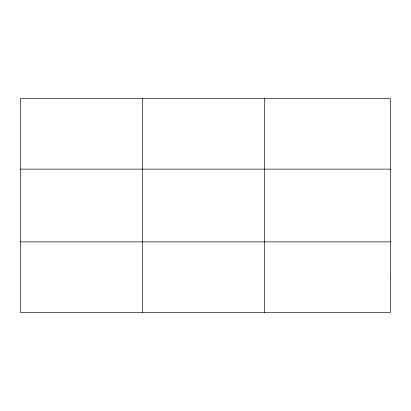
<?xml version="1.0" encoding="UTF-8"?>
<svg xmlns="http://www.w3.org/2000/svg" width="411" height="411" viewBox="0 0 411 411"><rect width="100%" height="100%" fill="white"/><g stroke="black" fill="none" stroke-linecap="round" stroke-linejoin="round"><path stroke-width="0.62" d="M142.617 98.527L142.617 312.473M264.684 98.527L264.684 312.473M20.55 169.127L390.45 169.127M20.55 241.874L390.45 241.874M390.45 277.173L390.45 312.473L20.55 312.473L20.55 98.527L390.45 98.527L390.45 277.173"/></g></svg>
